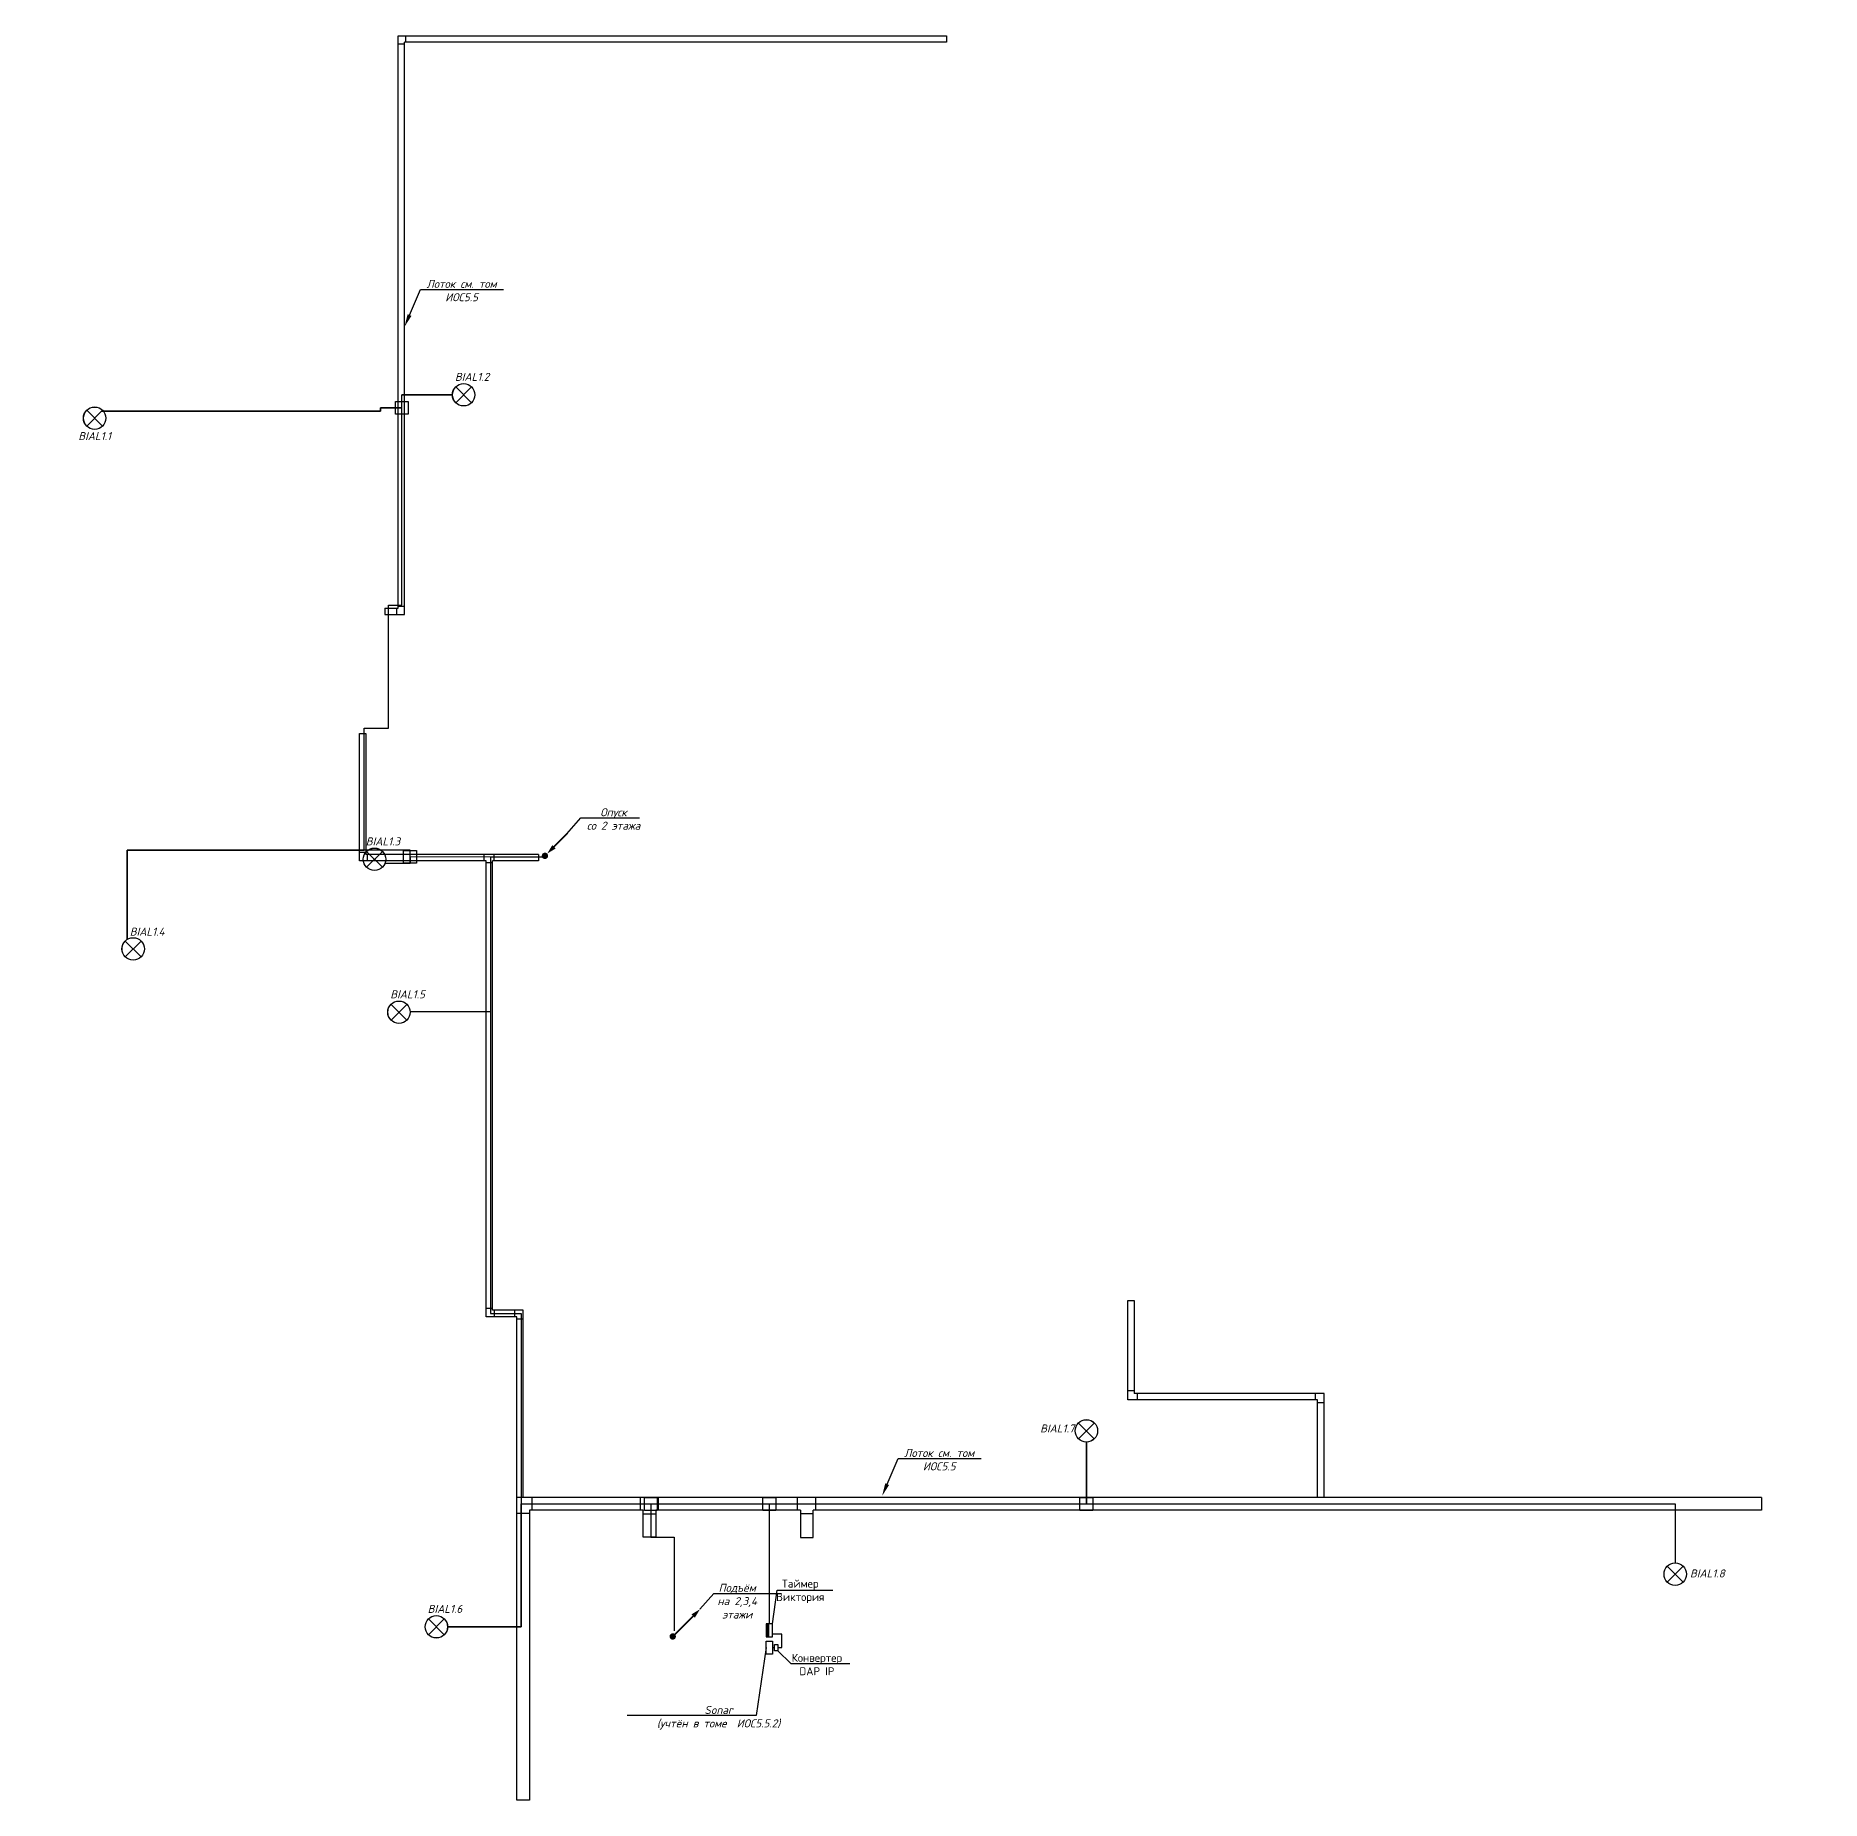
# Model space of a CAD drawing. Extents: x 69291107 to 70108111, y -33487476 to -33099794.
# Drawn here: x 69538400 to 69594088, y -33307797 to -33252763 of the extents above; entities that cross this region are included whole.
import ezdxf
from ezdxf import colors
from ezdxf.entities.mleader import LeaderData, LeaderLine
from ezdxf.math import Vec2, Vec3

# ---------------------------------------------------------------- set-up
doc = ezdxf.new("R2010")
doc.units = 0
doc.header["$LTSCALE"] = 100
for name, color, linetype in [('PDF _СКС', 1, 'Continuous'), ('PDF _СС_ЗВ_Кабель', 1, 'Continuous'), ('PDF _СС_ЗВ_Оборудование', 1, 'Continuous'), ('PDF _Текст', 7, 'Continuous'), ('СС. Текст', 7, 'Continuous')]:
    doc.layers.add(name, color=color, linetype=linetype)
for name, color, linetype, lineweight in [('СС_ЗВ_Кабель', 1, 'Continuous', 30), ('СС_ЗВ_Оборудование', 1, 'Continuous', 30), ('СС_СКК_Лоток', 170, 'Continuous', 25), ('СС_СОУЭ_Оборудование', 1, 'Continuous', 30), ('СС_ЭЧС_Кабель', 180, 'Continuous', 30)]:
    doc.layers.add(name, color=color, linetype=linetype, lineweight=lineweight)
doc.styles.add('ICOCPEUR', font='isocpeur.ttf')
doc.styles.add('ISOCPEUR', font='isocpeui.ttf', dxfattribs={"height": 250})
doc.styles.add('ISOCPEURNA', font='isocpeui.ttf')
doc.styles.add('PDF ISOCPEUR', font='isocpeur.ttf')

# ---------------------------------------------------------------- blocks, each defined once
blk = doc.blocks.new('1й этаж лоток')
at = {"layer": 'СС_СКК_Лоток'}
for p, q in [((313033, -83464), (313033, -65611)), ((313033, -65611), (330140, -65611)), ((313276, -65811), (313276, -65611)), ((330140, -65611), (330140, -65811)), ((313233, -65872), (313033, -65872)), ((330140, -65811), (313233, -65811)), ((313233, -83664), (313233, -65811)), ((312624, -83464), (313033, -83464)), ((312624, -83464), (312624, -83664)), ((312983, -83464), (312983, -83664)), ((313033, -83397), (313233, -83397)), ((312624, -83664), (313233, -83664)), ((311832, -91342), (311832, -87368)), ((311832, -87368), (312032, -87368)), ((312032, -87368), (312032, -91142)), ((312032, -91084), (311832, -91084)), ((315731, -91142), (312032, -91142)), ((312070, -91142), (312070, -91342)), ((315722, -91342), (315722, -91142)), ((317414, -91142), (315731, -91142)), ((316029, -91342), (316029, -91142)), ((317414, -91142), (317414, -91342)), ((315779, -91342), (311832, -91342)), ((315779, -105563), (315779, -91342)), ((315779, -91401), (315979, -91401)), ((315979, -105363), (315979, -91342)), ((317414, -91342), (315979, -91342)), ((335795, -108153), (335795, -105058)), ((335795, -105058), (335995, -105058)), ((335995, -105058), (335995, -107953)), ((315979, -105307), (315779, -105307)), ((316736, -105563), (315779, -105563)), ((316936, -105363), (315979, -105363)), ((316027, -105363), (316027, -105563)), ((316673, -105563), (316673, -105363)), ((316736, -111200), (316736, -105563)), ((316736, -105630), (316936, -105630)), ((316936, -111200), (316936, -105363)), ((335995, -107878), (335795, -107878)), ((341914, -107953), (335995, -107953)), ((336081, -107953), (336081, -108153)), ((341646, -108153), (341646, -107953)), ((341914, -111200), (341914, -107953)), ((341714, -108153), (335795, -108153)), ((341714, -111200), (341714, -108153)), ((341714, -108236), (341914, -108236)), ((316736, -120644), (316736, -111200)), ((355555, -111200), (316736, -111200)), ((317218, -111600), (317218, -111200)), ((320592, -111600), (320592, -111200)), ((321152, -111600), (321152, -111200)), ((325491, -111600), (325491, -111200)), ((326064, -111600), (326064, -111200)), ((355555, -111200), (355555, -111600)), ((317136, -111695), (316736, -111695)), ((320675, -111600), (317136, -111600)), ((317136, -111600), (317136, -120644)), ((320675, -112442), (320675, -111600)), ((320675, -111709), (321075, -111709)), ((325583, -111600), (321075, -111600)), ((321075, -111600), (321075, -112442)), ((325583, -111600), (325583, -112443)), ((325583, -111695), (325983, -111695)), ((355555, -111600), (325983, -111600)), ((325983, -112443), (325983, -111600)), ((321075, -112442), (320675, -112442)), ((325583, -112443), (325983, -112443)), ((317136, -120644), (316736, -120644))]:
    blk.add_line(p, q, dxfattribs=at)
blk = doc.blocks.new('*U82')
blk.add_hatch(color=256).paths.add_polyline_path([(-0.71, -0.71, 1), (0.71, 0.71, 1)])
at = {"const_width": 0.5}
blk.add_lwpolyline([(2.83, 2.83), (7.07, 7.07)], dxfattribs=at)
blk.add_lwpolyline([(0.71, 0.71, 0, 1.5, 0), (2.83, 2.83, 2, 2, 0)], format="xyseb")
blk = doc.blocks.new('_None')
blk = doc.blocks.new('*U79')
blk.add_hatch(color=256).paths.add_polyline_path([(-0.71, -0.71, 1), (0.71, 0.71, 1)])
at = {"const_width": 0.5}
blk.add_lwpolyline([(0.5, 0.5), (6.38, 6.38)], dxfattribs=at)
blk.add_lwpolyline([(8.5, 8.5, 0, 1.5, 0), (6.38, 6.38, 2, 2, 0)], format="xyseb")

msp = doc.modelspace()

# ---------------------------------------------------------------- hatches: boundary and pattern name
at = {"layer": 'СС_ЗВ_Оборудование', "ltscale": 30}
h = msp.add_hatch(dxfattribs=at)
h.set_pattern_fill('ANGLE', color=256, scale=0.6, angle=-180)
h.set_pattern_definition([(180, (5464366053.0477, 3030526659.313), (-2e-15, -4.191), [3.048, -1.143]), (270, (5464366053.0477, 3030526659.313), (4.191, -2e-15), [3.048, -1.143])])
h.paths.add_polyline_path([(69561183, -33302703), (69561280, -33302703), (69561280, -33302298), (69561183, -33302298)])

# ---------------------------------------------------------------- linework, layer by layer
at = {"color": 1}
msp.add_lwpolyline([(69561545, -33303036), (69561672, -33303036), (69561672, -33302614), (69561376, -33302614)], dxfattribs=at)
at = {"layer": 'PDF _СКС', "lineweight": 30}
for points in [[(69551498, -33263716), (69551992, -33264209)], [(69551498, -33264209), (69551992, -33263716)], [(69539990, -33264447), (69540484, -33264941)], [(69539990, -33264941), (69540484, -33264447)], [(69548718, -33278205), (69549211, -33278698)], [(69548718, -33278698), (69549211, -33278205)], [(69541193, -33280999), (69541686, -33281493)], [(69541193, -33281493), (69541686, -33280999)], [(69549482, -33282973), (69549975, -33283466)], [(69549482, -33283466), (69549975, -33282973)], [(69570921, -33296031), (69571414, -33296524)], [(69570921, -33296524), (69571414, -33296031)], [(69589286, -33300500), (69589779, -33300993)], [(69589286, -33300993), (69589779, -33300500)], [(69550647, -33302141), (69551141, -33302634)], [(69550647, -33302634), (69551141, -33302141)]]:
    msp.add_lwpolyline(points, dxfattribs=at)
for centre in [(69551746, -33263961), (69540238, -33264693), (69548966, -33278450), (69541440, -33281245), (69549729, -33283219), (69571168, -33296276), (69589533, -33300745), (69550895, -33302386)]:
    msp.add_circle(centre, 350, dxfattribs=at)
at = {"layer": 'PDF _СС_ЗВ_Кабель', "lineweight": 30}
for points in [[(69549620, -33264168), (69550020, -33264168), (69550020, -33264565), (69549620, -33264565)], [(69549874, -33278176), (69550273, -33278176), (69550273, -33278573), (69549874, -33278573)], [(69557387, -33298356), (69557786, -33298356), (69557786, -33298754), (69557387, -33298754)], [(69561080, -33298356), (69561479, -33298356), (69561479, -33298754), (69561080, -33298754)], [(69570968, -33298356), (69571368, -33298356), (69571368, -33298754), (69570968, -33298754)]]:
    msp.add_lwpolyline(points, close=True, dxfattribs=at)
at = {"layer": 'PDF _СС_ЗВ_Оборудование', "color": 7, "lineweight": 0, "true_color": 0xffffff}
msp.add_lwpolyline([(69550545, -33302387), (69550571, -33302253)], dxfattribs=at)
at = {"layer": 'PDF _СС_ЗВ_Оборудование', "lineweight": 30}
for centre in [(69551746, -33263961), (69540238, -33264693), (69548965, -33278450), (69541440, -33281245), (69549729, -33283218), (69571168, -33296276), (69589533, -33300745), (69550895, -33302386)]:
    msp.add_circle(centre, 349, dxfattribs=at)
at = {"layer": 'СС_ЗВ_Кабель', "color": 6}
msp.add_line((69561376, -33303036), (69561443, -33303036), dxfattribs=at)
at = {"layer": 'СС_ЗВ_Оборудование', "ltscale": 30}
msp.add_lwpolyline([(69561183, -33302296), (69561183, -33302703)], dxfattribs=at)
msp.add_lwpolyline([(69561183, -33302703), (69561376, -33302703), (69561376, -33302298), (69561183, -33302298)], close=True, dxfattribs=at)
at = {"layer": 'СС_СОУЭ_Оборудование'}
for points in [[(69561376, -33302832), (69561376, -33303240), (69561183, -33303240), (69561183, -33302832)], [(69561545, -33302934), (69561545, -33303138), (69561443, -33303138), (69561443, -33302934)]]:
    msp.add_lwpolyline(points, close=True, dxfattribs=at)
at = {"layer": 'СС_ЭЧС_Кабель', "color": 1}
for points in [[(69554186, -33278382), (69550074, -33278373), (69550074, -33278578), (69550074, -33278169), (69541250, -33278169), (69541250, -33280952), (69541250, -33278169), (69548647, -33278169), (69548647, -33274362), (69549402, -33274362), (69549402, -33270525), (69549820, -33270525), (69549820, -33264366), (69549149, -33264366), (69549149, -33264468), (69540463, -33264468), (69549149, -33264468), (69549149, -33264366), (69549820, -33264366), (69549820, -33263962), (69551396, -33263961), (69549820, -33263962), (69549820, -33263962), (69549820, -33263962), (69549820, -33263962), (69549820, -33263962), (69549820, -33263962), (69549820, -33263962)], [(69550074, -33278578), (69549290, -33278578)], [(69554262, -33278382), (69552580, -33278382), (69552580, -33292616), (69553543, -33292616), (69553543, -33298554), (69557587, -33298554), (69557587, -33299590), (69558312, -33299590), (69558312, -33302517)], [(69550078, -33283199), (69552580, -33283199)], [(69553543, -33298554), (69553543, -33302386), (69551245, -33302386), (69553543, -33302386), (69553543, -33298554), (69571168, -33298554), (69571168, -33296626), (69571168, -33298554), (69589532, -33298554), (69589533, -33300396)], [(69561280, -33302296), (69561280, -33298554)]]:
    msp.add_lwpolyline(points, dxfattribs=at)

# ---------------------------------------------------------------- block references
msp.add_blockref('1й этаж лоток', (69236666, -33187153))
at = {"layer": 'СС_ЭЧС_Кабель', "color": 7, "xscale": 100, "yscale": 100, "zscale": 100}
for name, p in [('*U82', (69554281, -33278342)), ('*U79', (69558267, -33302688))]:
    msp.add_blockref(name, p, dxfattribs=at)

# ---------------------------------------------------------------- texts
at = {"layer": 'PDF _Текст', "attachment_point": 7}
for s, insert, char_height, style in [('BIAL1.2', (69551475, -33263528), 249.6, 'ISOCPEURNA'), ('{\\fISOCPEUR|b0|i1|c204|p34;BIAL1.1}', (69539728, -33265376), 249.57, 'PDF ISOCPEUR'), ('BIAL1.3', (69548694, -33278017), 249.6, 'ISOCPEURNA'), ('BIAL1.4', (69541334, -33280832), 249.6, 'ISOCPEURNA'), ('BIAL1.5', (69549458, -33282785), 249.6, 'ISOCPEURNA'), ('BIAL1.7', (69569726, -33296326), 249.6, 'ISOCPEURNA'), ('BIAL1.8', (69589993, -33300847), 249.6, 'ISOCPEURNA'), ('BIAL1.6', (69550624, -33301953), 249.6, 'ISOCPEURNA')]:
    msp.add_mtext(s, dxfattribs=dict(at, insert=insert, char_height=char_height, style=style))

# ---------------------------------------------------------------- leaders
at = {"layer": 'СС. Текст', "lineweight": 0}
ml = msp.add_multileader_mtext('Standard', dxfattribs=at)
ml.set_content('{\\C256;Таймер \\PВиктория }', color=7, style='ICOCPEUR')
ml.set_leader_properties(color=256)
ml.build(insert=Vec2(0, 0))
ml.multileader.update_dxf_attribs({"text_left_attachment_type": 6, "text_right_attachment_type": 6, "dogleg_length": 0.1, "arrow_head_size": 0, "scale": 100})
ctx = ml.context
ctx.base_point, ctx.scale, ctx.char_height, ctx.arrow_head_size, ctx.landing_gap_size, ctx.plane_origin = Vec3(69561533, -33301239, 197), 100, 250, 0, 0, Vec3(69556507, -33304376, 197)
ctx.left_attachment, ctx.right_attachment, ctx.text_align_type = 6, 6, 1
notes = []
notes.append((ctx, [(0, (1, 1, 0), (69561523, -33301239, 197), (1, 0), 10, [(0, [(69561376, -33302298, 197)], 0, [])])]))
ctx.mtext.insert, ctx.mtext.width, ctx.mtext.defined_height, ctx.mtext.alignment, ctx.mtext.flow_direction = Vec3(69562245, -33300914, 197), 5324.32, 917, 2, 5
ml = msp.add_multileader_mtext('Standard', dxfattribs=at)
ml.set_content('{\\fISOCPEUR|b0|i1|c204|p34;\\C256;Sonar\\P(учтён в томе  ИОС5.5.2)}', color=7, style='ICOCPEUR')
ml.set_leader_properties(color=256)
ml.build(insert=Vec2(0, 0))
ml.multileader.update_dxf_attribs({"text_left_attachment_type": 6, "text_right_attachment_type": 6, "dogleg_length": 0.1, "arrow_head_size": 0, "scale": 100})
ctx = ml.context
ctx.base_point, ctx.scale, ctx.char_height, ctx.arrow_head_size, ctx.landing_gap_size, ctx.plane_origin = Vec3(69558539, -33305156), 100, 250, 0, 0, Vec3(69556239, -33305541)
ctx.left_attachment, ctx.right_attachment, ctx.text_align_type = 6, 6, 1
notes.append((ctx, [(1, (1, 1, 0), (69560864, -33305156), (-1, 0), 10, [(0, [(69561183, -33303036)], 0, [])])]))
ctx.mtext.insert, ctx.mtext.width, ctx.mtext.defined_height, ctx.mtext.alignment, ctx.mtext.flow_direction = Vec3(69559697, -33304856), 3126.47, 4629, 2, 5
ml = msp.add_multileader_mtext('Standard', dxfattribs=at)
ml.set_content('{\\C256;Конвертер\\PDAP IP}', color=7, style='ICOCPEUR')
ml.set_leader_properties(color=256)
ml.build(insert=Vec2(0, 0))
ml.multileader.update_dxf_attribs({"text_left_attachment_type": 6, "text_right_attachment_type": 6, "dogleg_length": 0.1, "arrow_head_size": 0, "scale": 100})
ctx = ml.context
ctx.base_point, ctx.scale, ctx.char_height, ctx.arrow_head_size, ctx.landing_gap_size, ctx.plane_origin = Vec3(69561963, -33303530), 100, 250, 0, 0, Vec3(69559087, -33309681)
ctx.left_attachment, ctx.right_attachment, ctx.text_align_type = 6, 6, 1
notes.append((ctx, [(0, (1, 1, 0), (69561953, -33303530), (1, 0), 10, [(0, [(69561545, -33303138)], 0, [])])]))
ctx.mtext.insert, ctx.mtext.width, ctx.mtext.alignment, ctx.mtext.flow_direction = Vec3(69562763, -33303230), 1030.33, 2, 5
at = {"layer": 'СС_СКК_Лоток', "color": 7}
ml = msp.add_multileader_mtext('Standard', dxfattribs=at)
ml.set_content('Лоток см. том ИОС5.5', color=7, style='ISOCPEURNA')
ml.set_leader_properties()
ml.build(insert=Vec2(0, 0))
ml.multileader.update_dxf_attribs({"text_left_attachment_type": 6, "text_right_attachment_type": 6, "dogleg_length": 100, "arrow_head_size": 400})
ctx = ml.context
ctx.base_point, ctx.char_height, ctx.arrow_head_size, ctx.landing_gap_size, ctx.plane_origin = Vec3(69550502, -33260678), 250, 400, 0, Vec3(69556440, -33261868)
ctx.left_attachment, ctx.right_attachment, ctx.text_align_type = 6, 6, 1
notes.append((ctx, [(1, (1, 1, 0), (69550402, -33260678), (1, 0), 100, [(0, [(69549901, -33261842)], 0, [])])]))
ctx.mtext.insert, ctx.mtext.width, ctx.mtext.alignment, ctx.mtext.flow_direction = Vec3(69551682, -33260378), 2467.27, 2, 5
ml = msp.add_multileader_mtext('Standard', dxfattribs=at)
ml.set_content('Лоток см. том ИОС5.5', color=7, style='ISOCPEURNA')
ml.set_leader_properties()
ml.build(insert=Vec2(0, 0))
ml.multileader.update_dxf_attribs({"text_left_attachment_type": 6, "text_right_attachment_type": 6, "dogleg_length": 100, "arrow_head_size": 400})
ctx = ml.context
ctx.base_point, ctx.char_height, ctx.arrow_head_size, ctx.landing_gap_size, ctx.plane_origin = Vec3(69565398, -33297140), 250, 400, 0, Vec3(69571336, -33298331)
ctx.left_attachment, ctx.right_attachment, ctx.text_align_type = 6, 6, 1
notes.append((ctx, [(1, (1, 1, 0), (69565298, -33297140), (1, 0), 100, [(0, [(69564797, -33298304)], 0, [])])]))
ctx.mtext.insert, ctx.mtext.width, ctx.mtext.alignment, ctx.mtext.flow_direction = Vec3(69566578, -33296840), 2467.27, 2, 5
at = {"layer": 'СС_ЭЧС_Кабель', "color": 7, "lineweight": 0}
ml = msp.add_multileader_mtext('Standard', dxfattribs=at)
ml.set_content('Опуск\\Pсо 2 этажа', color=7, style='ISOCPEUR')
ml.set_leader_properties()
ml.set_arrow_properties(name='NONE')
ml.build(insert=Vec2(0, 0))
ml.multileader.update_dxf_attribs({"text_left_attachment_type": 6, "text_right_attachment_type": 6, "dogleg_length": 100, "arrow_head_size": 400})
ctx = ml.context
ctx.base_point, ctx.char_height, ctx.arrow_head_size, ctx.landing_gap_size, ctx.plane_origin = Vec3(69555498, -33277159), 250, 400, 0, Vec3(69563146, -33278715)
ctx.left_attachment, ctx.right_attachment, ctx.text_align_type = 6, 6, 1
notes.append((ctx, [(1, (1, 1, 0), (69555398, -33277159), (1, 0), 100, [(0, [(69554965, -33277653)], 0, [])])]))
ctx.mtext.insert, ctx.mtext.width, ctx.mtext.alignment, ctx.mtext.flow_direction = Vec3(69556421, -33276859), 1991.2, 2, 5
ml = msp.add_multileader_mtext('Standard', dxfattribs=at)
ml.set_content('Подъём \\Pна 2,3,4 этажи', color=7, style='ISOCPEUR')
ml.set_leader_properties()
ml.set_arrow_properties(name='NONE')
ml.build(insert=Vec2(0, 0))
ml.multileader.update_dxf_attribs({"text_left_attachment_type": 6, "text_right_attachment_type": 6, "dogleg_length": 100, "arrow_head_size": 400})
ctx = ml.context
ctx.base_point, ctx.char_height, ctx.arrow_head_size, ctx.landing_gap_size, ctx.plane_origin = Vec3(69559650, -33301344), 250, 400, 0, Vec3(69567298, -33302901)
ctx.left_attachment, ctx.right_attachment, ctx.text_align_type = 6, 6, 1
notes.append((ctx, [(1, (1, 1, 0), (69559550, -33301344), (1, 0), 100, [(0, [(69559117, -33301838)], 0, [])])]))
ctx.mtext.insert, ctx.mtext.width, ctx.mtext.alignment, ctx.mtext.flow_direction = Vec3(69560278, -33301044), 1991.2, 2, 5
for ctx, leaders in notes:
    for number, flags, end, landing, length, lines in leaders:
        leader = LeaderData()
        leader.index, (leader.has_last_leader_line, leader.has_dogleg_vector, leader.attachment_direction) = number, flags
        leader.last_leader_point, leader.dogleg_vector, leader.dogleg_length = Vec3(end), Vec3(landing), length
        for number, points, colour, breaks in lines:
            line = LeaderLine()
            line.index, line.vertices, line.color, line.breaks = number, Vec3.list(points), colors.encode_raw_color(colour), breaks
            leader.lines.append(line)
        ctx.leaders.append(leader)

doc.saveas('drawing.dxf')
